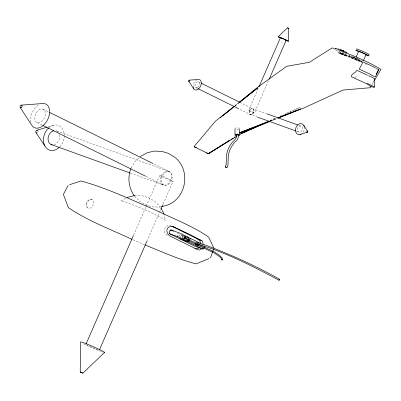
<?xml version="1.0" encoding="UTF-8"?>
<svg xmlns="http://www.w3.org/2000/svg" width="401" height="401" viewBox="0 0 401 401"><rect width="100%" height="100%" fill="white"/><g stroke="black" fill="none" stroke-linecap="round" stroke-linejoin="round"><path stroke-width="0.3" stroke-dasharray="2 1.5" d="M133.678 234.971L159.688 175.427M146.856 241.337L160.861 209.277M163.112 204.124L173.117 181.222M179.222 236.605L180.149 234.48M180.029 238.299L181.422 235.106L182.58 235.527M268.444 80.847L254.399 112.897L248.68 110.38L258.675 87.508M339.933 53.478L340.228 52.847L345.411 54.701L347.331 55.604L347.06 56.225L339.933 53.478L347.06 56.225M340.248 53.554L340.519 52.932M337.888 52.641L350.178 56.892L350.449 56.27L338.69 52.215L337.888 52.641L341.201 54.21L341.472 53.589L357.311 59.619A10.847 0.607 23.6 0 0 361.953 61.629M342.103 54.471L342.374 53.849L347.331 55.604M343.276 53.313L343.817 52.07M344.895 55.228L345.166 54.611M346.75 56.145L347.02 55.528M349.131 56.185L349.401 55.569M350.825 57.533L351.366 56.29M361.837 61.844L355.517 59.007L355.832 57.719M356.083 59.057L355.812 59.679L341.201 54.21M359.517 61.343A4.747 0.266 23.6 0 0 353.171 58.31A4.747 0.266 23.6 0 0 352.825 58.661A4.747 0.266 23.6 0 0 359.517 61.343L360.058 60.1M361.361 61.844L361.902 60.601M373.917 80.882L372.369 83.804M371.998 84.591L373.847 81.443M131.137 167.964L134.931 161.673L139.342 157.418M234.891 105.769L238.755 102.616M354.815 77.799L356.394 76.506M235.121 105.959L239.031 102.841M234.976 105.819L238.911 102.726M125.623 198.345L120.801 201.026L121.227 200.826C136.51 205.808 151.608 212.149 165.463 220.294L164.139 214.961M340.68 54.02L341.472 53.589M355.331 58.862L361.537 61.363M248.68 110.38L254.455 112.871M270.023 120.786L276.284 118.004M285.963 113.704L300.199 107.378L280.75 115.894M269.883 120.651L276.174 117.899M271.422 120.866L277.216 118.495M270.279 120.756L276.65 118.26M270.469 120.866L276.885 118.4M48.06 126.886L53.904 125.117M161.127 206.771L159.819 207.096L152.591 206.931L145.663 204.871L139.698 201.372L134.701 196.295M134.611 195.543L141.834 195.708L148.766 197.768L155.057 201.528L160.235 206.936M171.523 226.104C164.565 222.565 161.428 234.304 168.615 235.858M354.389 57.669L357.887 59.077L357.08 58.666M267.407 113.999L252.83 108.741L241.071 102.922M298.895 125.353L301.226 126.195A3.153 2.401 -70.2 0 1 301.206 131.448A3.153 2.401 -70.2 0 1 297.467 129.598A3.153 2.401 -70.2 0 1 301.226 126.195M257.888 117.247L250.309 114.511L239.106 108.972M296.374 131.127L298.705 131.969M56.787 131.017L169.337 171.613A7.338 5.589 -70.2 0 1 169.287 183.833A7.338 5.589 -70.2 0 1 160.59 179.533A7.338 5.589 -70.2 0 1 169.337 171.613L153.613 163.839M130.47 173.137L163.473 185.036L146.064 176.43M180.731 234.69L182.465 235.312M342.374 53.849L340.203 52.857M144.591 244.74L132.666 239.633M353.642 57.303C352.434 56.772 356.429 58.626 355.161 58.075M92.245 199.673A4.707 3.168 -64 0 0 86.676 204.791A4.707 3.168 -64 0 0 91.588 207.227A4.707 3.168 -64 0 0 92.245 199.673C87.834 197.482 83.679 205.969 88.095 208.119M198.505 81.879L200.746 82.987M195.984 87.649L197.663 88.481M42.997 109.142L48.611 111.919M37.133 122.571L42.185 125.067M177.422 233.131L179.062 233.938M181.422 235.106L182.53 235.653M190.274 239.482L194.701 241.673M350.449 56.27L349.888 55.95A10.847 0.607 23.6 0 1 349.587 55.478M30.702 122.305A13.118 8.471 -63.7 0 1 39.108 104.716M55.869 130.686A7.338 5.589 -70.2 0 1 58.902 133.157M59.478 134.736A7.338 5.589 -70.2 0 1 53.824 144.786M49.178 127.473A13.118 9.99 -70.2 0 1 64.24 135.027M64.25 135.573A13.118 9.99 -70.2 0 1 59.769 146.826M37.95 130.736A1.444 1.098 -70.2 0 1 37.248 132.911M103.363 352.248A13.118 0.732 23.6 0 1 102.26 351.888M101.598 351.652A13.118 0.732 23.6 0 1 82.571 343.281M97.638 349.697A7.338 0.411 23.6 0 1 86.997 345.015M86.235 344.574A7.338 0.411 23.6 0 1 85.904 344.319M193.217 87.533A5.639 3.644 -63.7 0 1 196.405 80.235M304.289 126.781A5.639 4.296 -70.2 0 1 302.184 133.317M238.725 129.363A2.296 0.872 -1 0 1 235.487 129.317M234.971 128.916A2.296 0.872 -1 0 1 237.091 127.854A2.296 0.872 -1 0 1 239.517 128.751M346.389 53.95A4.747 0.266 23.6 0 1 342.975 52.737M345.908 53.594A4.747 0.266 23.6 0 1 346.294 53.834M361.682 62.25A10.847 0.607 23.6 0 1 357.04 60.24L349.617 56.566A10.847 0.607 23.6 0 1 351.988 56.927A10.847 0.607 23.6 0 1 362.073 61.158M357.025 58.491A4.747 0.266 23.6 0 1 359.161 59.874A4.747 0.266 23.6 0 1 352.038 56.752A4.747 0.266 23.6 0 1 354.78 57.508M362.389 60.957A4.747 0.266 23.6 0 1 362.003 60.716M362.103 60.616A4.747 0.266 23.6 0 1 362.584 60.757M366.639 64.436A4.747 0.266 23.6 0 1 364.394 63.448M361.847 62.2A4.747 0.266 23.6 0 1 362.043 61.995M339.131 51.203A4.747 0.266 23.6 0 1 342.785 53.218A4.747 0.266 23.6 0 1 335.477 50.08A4.747 0.266 23.6 0 1 337.998 50.716M41.153 121.744A7.338 4.737 -63.7 0 0 44.055 109.789A7.338 4.737 -63.7 0 0 34.987 116.034A7.338 4.737 -63.7 0 0 41.153 121.744M167.493 184.214A7.338 4.737 -63.7 0 0 170.395 172.26A7.338 4.737 -63.7 0 0 161.322 178.505A7.338 4.737 -63.7 0 0 167.493 184.214M161.929 176.711A7.338 0.411 23.6 0 0 172.991 181.282A7.338 0.411 23.6 0 0 164.295 176.981A7.338 0.411 23.6 0 0 161.929 176.711M197.713 87.293A3.153 2.035 -63.7 0 0 198.961 82.155A3.153 2.035 -63.7 0 0 195.056 84.842A3.153 2.035 -63.7 0 0 197.713 87.293M252.039 114.155A3.153 2.035 -63.7 0 0 253.287 109.017A3.153 2.035 -63.7 0 0 249.387 111.704A3.153 2.035 -63.7 0 0 252.039 114.155M252.81 113.994A3.153 2.401 -70.2 0 0 252.83 108.741A3.153 2.401 -70.2 0 0 249.066 112.145A3.153 2.401 -70.2 0 0 252.81 113.994"/><path stroke-width="0.6" d="M104.621 352.394L82.862 373.136L81.619 372.689L80.22 371.998L80.616 342.033A13.118 0.732 23.6 0 1 93.498 346.8A13.118 0.732 23.6 0 1 104.395 352.499M288.459 41.228L288.625 28.346L288.028 28.05L287.492 27.854L278.134 36.777M198.555 244.059L198.545 244.199A0.777 0.767 13.9 0 1 198.335 244.595M130.972 168.555C127.292 177.513 128.691 187.994 134.28 195.853M374.379 79.844L374.429 79.002M210.48 257.883L213.497 249.427M203.106 244.219L202.655 241.868L202.029 240.745M201.327 248.901L199.568 249.983L197.528 249.643L171.352 236.695C164.44 234.039 165.788 224.314 173.803 226.791M238.259 134.947C238.966 137.774 237.166 140.5 234.901 142.034C230.831 146.831 227.984 152.435 228.209 158.861L227.923 165.292L226.896 167.638L225.232 166.906L226.069 164.936L226.375 158.616C226.239 151.277 229.643 144.315 235.051 139.493C236.219 138.205 236.831 136.731 236.405 135.097M86.155 343.747L133.428 235.542M99.333 350.113L146.856 241.337M160.861 209.277L162.861 204.695M170.405 230.956L170.871 229.893L179.553 233.021L188.831 237.613L187.207 241.332L178.525 238.199L169.247 233.613L169.187 232.455L169.999 230.59L170.871 229.893L173.603 231.242M204.61 246.359L203.668 248.52L202.861 249.071L194.179 245.943L179.798 238.831L188.475 241.958L190.104 238.239L202.826 244.53M258.926 86.937L280.409 37.759L280.715 37.794L286.184 40.25L269.196 79.132M356.083 57.148L358.584 51.418L362.093 52.686L366.028 54.631L363.527 60.356M377.311 72.03L376.273 74.195M375.346 76.912L378.805 69.543M68.09 185.392L63.378 194.415L68.345 207.618C87.999 220.971 110.656 229.337 132.104 239.387M371.07 86.165L370.143 87.739L343.01 90.06L303.697 108.08L277.467 118.175M374.464 80.395L380.95 69.378C367.547 61.107 352.579 55.528 337.988 49.689M377.597 71.563L378.729 69.704L376.79 68.596M194.044 146.661L215.307 121.267L234.485 106.205M279.542 279.211L278.986 280.244L279.542 279.211C255.041 265.497 229.357 253.873 203.016 244.199M185.327 237.999L184.791 238.134M220.41 117.588L221.377 116.801M222.344 116.014L234.41 106.165M239.237 102.225L256.61 88.04L286.7 66.275L309.321 62.325L331.747 48.16L332.234 47.945L334.359 48.466M222.425 116.079L223.402 115.303M224.38 114.521L232.194 108.295M239.522 102.456L257.592 88.05L239.402 102.34M208.52 153.819L229.938 140.185M230.986 139.518L233.076 138.19M234.119 137.523L235.166 136.856M224.59 143.448L208.269 153.693L206.39 152.766M225.643 142.786L227.227 141.794M228.279 141.132L229.858 140.144M238.054 135.207L238.184 135.127A0.937 0.356 -1 0 0 237.237 134.641L236.785 134.731A0.937 0.381 -3.9 0 0 236.74 135.338M236.765 136.275L208.269 153.693L194.285 146.781L196.174 147.708L195.021 147.142M239.402 134.661L260.916 124.836M140.225 156.565L147.007 152.831L154.034 151.087L161.834 151.388L168.189 153.307L174.48 157.067C191.172 169.513 186.716 198.164 167.197 205.187L161.698 206.63M198.831 248.003L197.653 248.58L194.986 248.705M288.625 28.346L287.492 27.854M286.184 40.25L285.457 40.07M366.028 54.631L365.637 54.586M127.232 197.452L134.611 195.543M80.22 371.998L82.862 373.136M249.292 129.673L240.71 133.428L270.264 121.343M250.435 129.172L252.72 128.17M209.076 258.545L196.149 263.868C178.55 259.427 161.944 251.778 145.162 244.981M278.379 118.024L300.976 108.781M269.121 121.207L239.577 132.761L269.307 121.318M278.389 117.583L286.499 114.41M287.657 113.959L291.712 112.37M292.87 111.919L295.768 110.786M298.083 109.879L299.823 109.202M185.272 237.958A0.501 0.381 -70.2 0 1 184.645 237.988A0.501 0.381 -70.2 0 1 184.891 237.232L188.976 240.054M69.483 184.736L80.962 180.986C107.378 188.194 132.21 200.234 157.347 210.901C174.595 219.347 193.026 226.099 208.766 237.237L213.903 248.299M36.962 130.25L46.892 127.237M299.943 134.505L307.231 132.3M189.232 80.15L198.53 79.458A5.639 3.644 -63.7 0 1 199.984 87.298A5.639 3.644 -63.7 0 1 193.217 87.533M21.428 105.122L43.062 103.518A13.118 8.471 -63.7 0 1 47.313 120.285A13.118 8.471 -63.7 0 1 31.524 124.806L20.16 107.463M225.232 166.906L226.951 167.633M343.061 51.037L343.657 51.102L341.04 50.145L341.446 50.346M199.292 244.495C227.076 253.196 253.392 266.47 278.986 280.244M173.753 226.921L189.573 234.364L201.979 240.881M336.88 49.037L337.151 49.133M267.407 113.999L297.727 124.932M257.888 117.247L295.788 130.916M50.922 144.44L129.884 172.921M172.094 226.309L174.951 227.342M172.069 226.375L197.698 239.046L201.127 240.284M187.097 236.986L188.831 237.613M187.788 237.402L190.104 238.239M169.247 233.613L177.924 236.745L187.207 241.332M340.499 49.879L340.639 49.945M188.886 239.988L214.355 251.923L219.051 255.056L221.938 257.688L222.53 259.557A0.531 0.521 -15.8 0 1 222.49 259.928L221.753 260.064L221.167 258.209L218.515 255.873L213.928 252.82L188.455 240.886M367.241 83.368L374.349 86.877M341.446 50.24L341.166 50.12L342.614 50.842M367.547 75.233L357.025 70.36L354.519 72.987L354.108 72.852L351.822 74.902L351.351 76.771L364.815 82.922C368.384 84.06 370.579 87.333 374.399 87.343L374.76 78.857L370.429 76.375M371.702 65.97L362.72 61.754L361.973 64.165L359.211 69.122L368.88 73.619L374.96 76.922M343.522 51.007L343.973 51.233M201.307 83.263L240.51 102.646M198.224 88.756L238.545 108.696M49.734 112.475L153.052 163.563M42.747 125.348L145.503 176.154M188.475 241.958L202.861 249.071M372.133 66.175L375.451 67.874M368.529 75.714L369.907 76.421M280.88 38.055L281.372 38.311M376.003 68.16L376.303 68.315M197.698 239.046L199.823 240.851L200.841 243.402M184.711 238.079L188.365 240.821M303.848 125.568L307.657 131.317M35.965 132.536L44.822 145.904A13.118 9.99 -70.2 0 0 59.007 147.573M188.686 81.152L193.573 88.611M161.102 208.5L163.698 213.187L163.994 214.37M222.53 259.557L222.194 259.221L221.673 259.472A0.531 0.521 -15.8 0 0 221.628 259.848M177.869 235.582L177.924 236.745M239.527 129.322L239.623 135.027M234.946 129.262L235.041 134.962M198.525 243.968A0.591 0.451 -70.2 0 1 198.32 244.655M197.663 244.044A0.591 0.451 -70.2 0 1 197.944 243.708M44.822 145.904A13.118 9.99 -70.2 0 1 48.696 127.884M36.656 133.037A1.444 1.098 -70.2 0 1 35.905 131.322A1.444 1.098 -70.2 0 1 37.534 130.315M52.32 144.856A7.338 5.589 -70.2 0 1 48.09 138.004A7.338 5.589 -70.2 0 1 53.879 130.676M184.891 237.232A0.501 0.381 -70.2 0 1 185.392 237.593M183.648 238.379A1.353 1.033 -70.2 0 1 182.365 237.838A1.353 1.033 -70.2 0 1 182.926 236.094A1.353 1.033 -70.2 0 1 184.31 236.334M196.751 244.861A1.353 1.033 -70.2 0 1 195.467 244.314A1.353 1.033 -70.2 0 1 196.029 242.57A1.353 1.033 -70.2 0 1 197.412 242.816M197.097 244.134A1.353 1.033 -70.2 0 1 198.139 242.951A1.353 1.033 -70.2 0 1 199.172 243.703M199.172 244.379A1.353 1.033 -70.2 0 1 199.061 244.715M198.665 245.272A1.353 1.033 -70.2 0 1 197.056 244.48M301.101 134.079A5.639 4.296 -70.2 0 1 295.642 131.383A5.639 4.296 -70.2 0 1 298.83 124.084A5.639 4.296 -70.2 0 1 304.289 126.781M279.858 37.764A5.639 0.316 23.6 0 1 279.973 37.293A5.639 0.316 23.6 0 1 287.697 40.742A5.639 0.316 23.6 0 1 285.342 40.21M236.735 135.277A0.937 0.356 -1 0 1 237.001 134.666M236.575 135.829A2.296 0.872 -1 0 1 235.547 134.47A2.296 0.872 -1 0 1 239.302 134.52A2.296 0.872 -1 0 1 237.763 135.844M338.339 49.017A4.747 0.266 23.6 0 1 343.346 50.852A4.747 0.266 23.6 0 1 346.248 52.556M358.89 51.904A7.033 0.391 23.6 0 1 357.517 50.656A7.033 0.391 23.6 0 1 367.386 54.972A7.033 0.391 23.6 0 1 365.331 54.721M356.569 49.148A7.033 0.391 23.6 0 1 363.075 51.458A7.033 0.391 23.6 0 1 369.01 54.591M335.612 48.616A4.747 0.266 23.6 0 1 337.472 49.037M21.313 107.638A1.444 0.932 -63.7 0 0 21.885 105.288A1.444 0.932 -63.7 0 0 20.1 106.516A1.444 0.932 -63.7 0 0 21.313 107.638M185.563 238.795A1.353 1.033 -70.2 0 0 185.573 236.535A1.353 1.033 -70.2 0 0 183.954 237.999A1.353 1.033 -70.2 0 0 185.563 238.795M189.182 81.228A0.622 0.401 -63.7 0 0 189.427 80.22A0.622 0.401 -63.7 0 0 188.66 80.746A0.622 0.401 -63.7 0 0 189.182 81.228M307.477 132.17A0.622 0.471 -70.2 0 0 307.482 131.137A0.622 0.471 -70.2 0 0 306.74 131.804A0.622 0.471 -70.2 0 0 307.477 132.17"/></g></svg>
